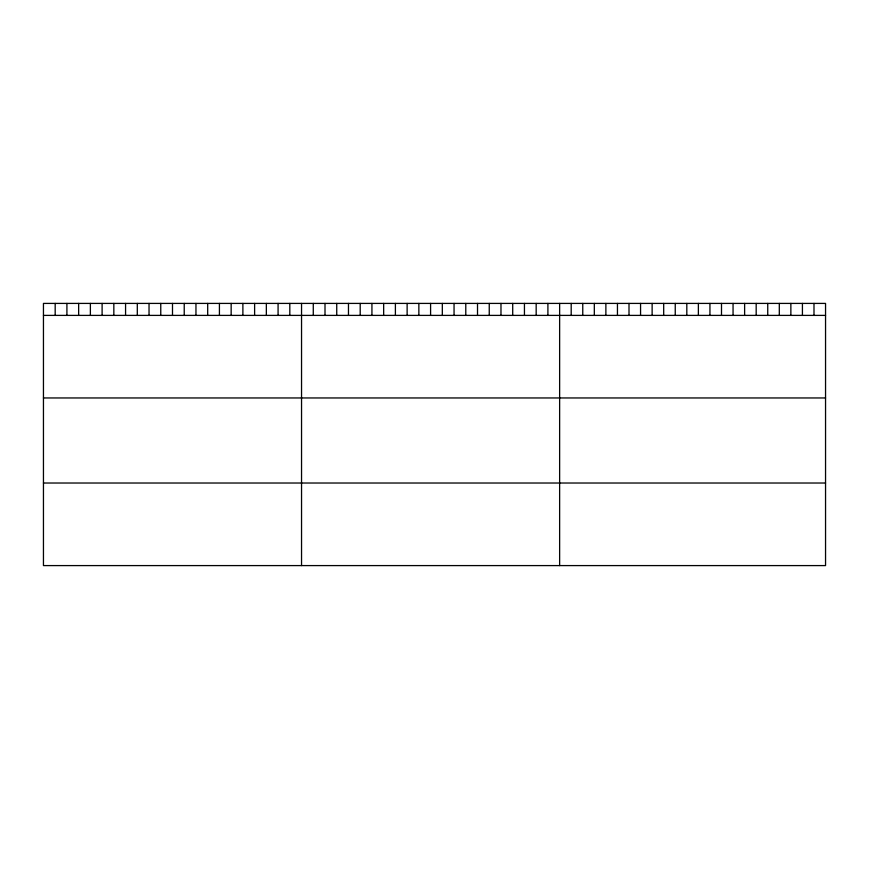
<?xml version="1.0" encoding="UTF-8"?>
<svg xmlns="http://www.w3.org/2000/svg" width="869" height="869" viewBox="0 0 869 869"><rect width="100%" height="100%" fill="white"/><g stroke="black" fill="none" stroke-linecap="round" stroke-linejoin="round"><path stroke-width="1.3" d="M825.55 315.393L825.55 565.589L43.45 565.589L43.45 303.411L825.55 303.411L825.55 315.393L43.45 315.393M43.45 397.959L825.55 397.959M43.45 483.023L825.55 483.023M813.992 303.411L813.992 315.393M802.424 303.411L802.424 315.393M790.866 303.411L790.866 315.393M779.308 303.411L779.308 315.393M767.74 303.411L767.74 315.393M756.182 303.411L756.182 315.393M744.624 303.411L744.624 315.393M733.056 303.411L733.056 315.393M721.498 303.411L721.498 315.393M709.94 303.411L709.94 315.393M698.372 303.411L698.372 315.393M686.814 303.411L686.814 315.393M675.246 303.411L675.246 315.393M663.688 303.411L663.688 315.393M652.13 303.411L652.13 315.393M640.562 303.411L640.562 315.393M629.004 303.411L629.004 315.393M617.446 303.411L617.446 315.393M605.878 303.411L605.878 315.393M594.32 303.411L594.32 315.393M582.762 303.411L582.762 315.393M571.194 303.411L571.194 315.393M559.636 303.411L559.636 565.589M547.904 303.411L547.904 315.393M536.173 303.411L536.173 315.393M524.442 303.411L524.442 315.393M512.71 303.411L512.71 315.393M500.978 303.411L500.978 315.393M489.247 303.411L489.247 315.393M477.515 303.411L477.515 315.393M465.784 303.411L465.784 315.393M454.052 303.411L454.052 315.393M442.321 303.411L442.321 315.393M430.589 303.411L430.589 315.393M418.858 303.411L418.858 315.393M407.126 303.411L407.126 315.393M395.395 303.411L395.395 315.393M383.663 303.411L383.663 315.393M371.932 303.411L371.932 315.393M360.2 303.411L360.2 315.393M348.469 303.411L348.469 315.393M336.737 303.411L336.737 315.393M325.006 303.411L325.006 315.393M313.274 303.411L313.274 315.393M301.543 303.411L301.543 565.589M289.812 303.411L289.812 315.393M278.08 303.411L278.08 315.393M266.348 303.411L266.348 315.393M254.617 303.411L254.617 315.393M242.885 303.411L242.885 315.393M231.154 303.411L231.154 315.393M219.422 303.411L219.422 315.393M207.691 303.411L207.691 315.393M195.959 303.411L195.959 315.393M184.228 303.411L184.228 315.393M172.496 303.411L172.496 315.393M160.765 303.411L160.765 315.393M149.033 303.411L149.033 315.393M137.302 303.411L137.302 315.393M125.57 303.411L125.57 315.393M113.839 303.411L113.839 315.393M102.107 303.411L102.107 315.393M90.376 303.411L90.376 315.393M78.645 303.411L78.645 315.393M66.913 303.411L66.913 315.393M55.181 303.411L55.181 315.393"/></g></svg>
